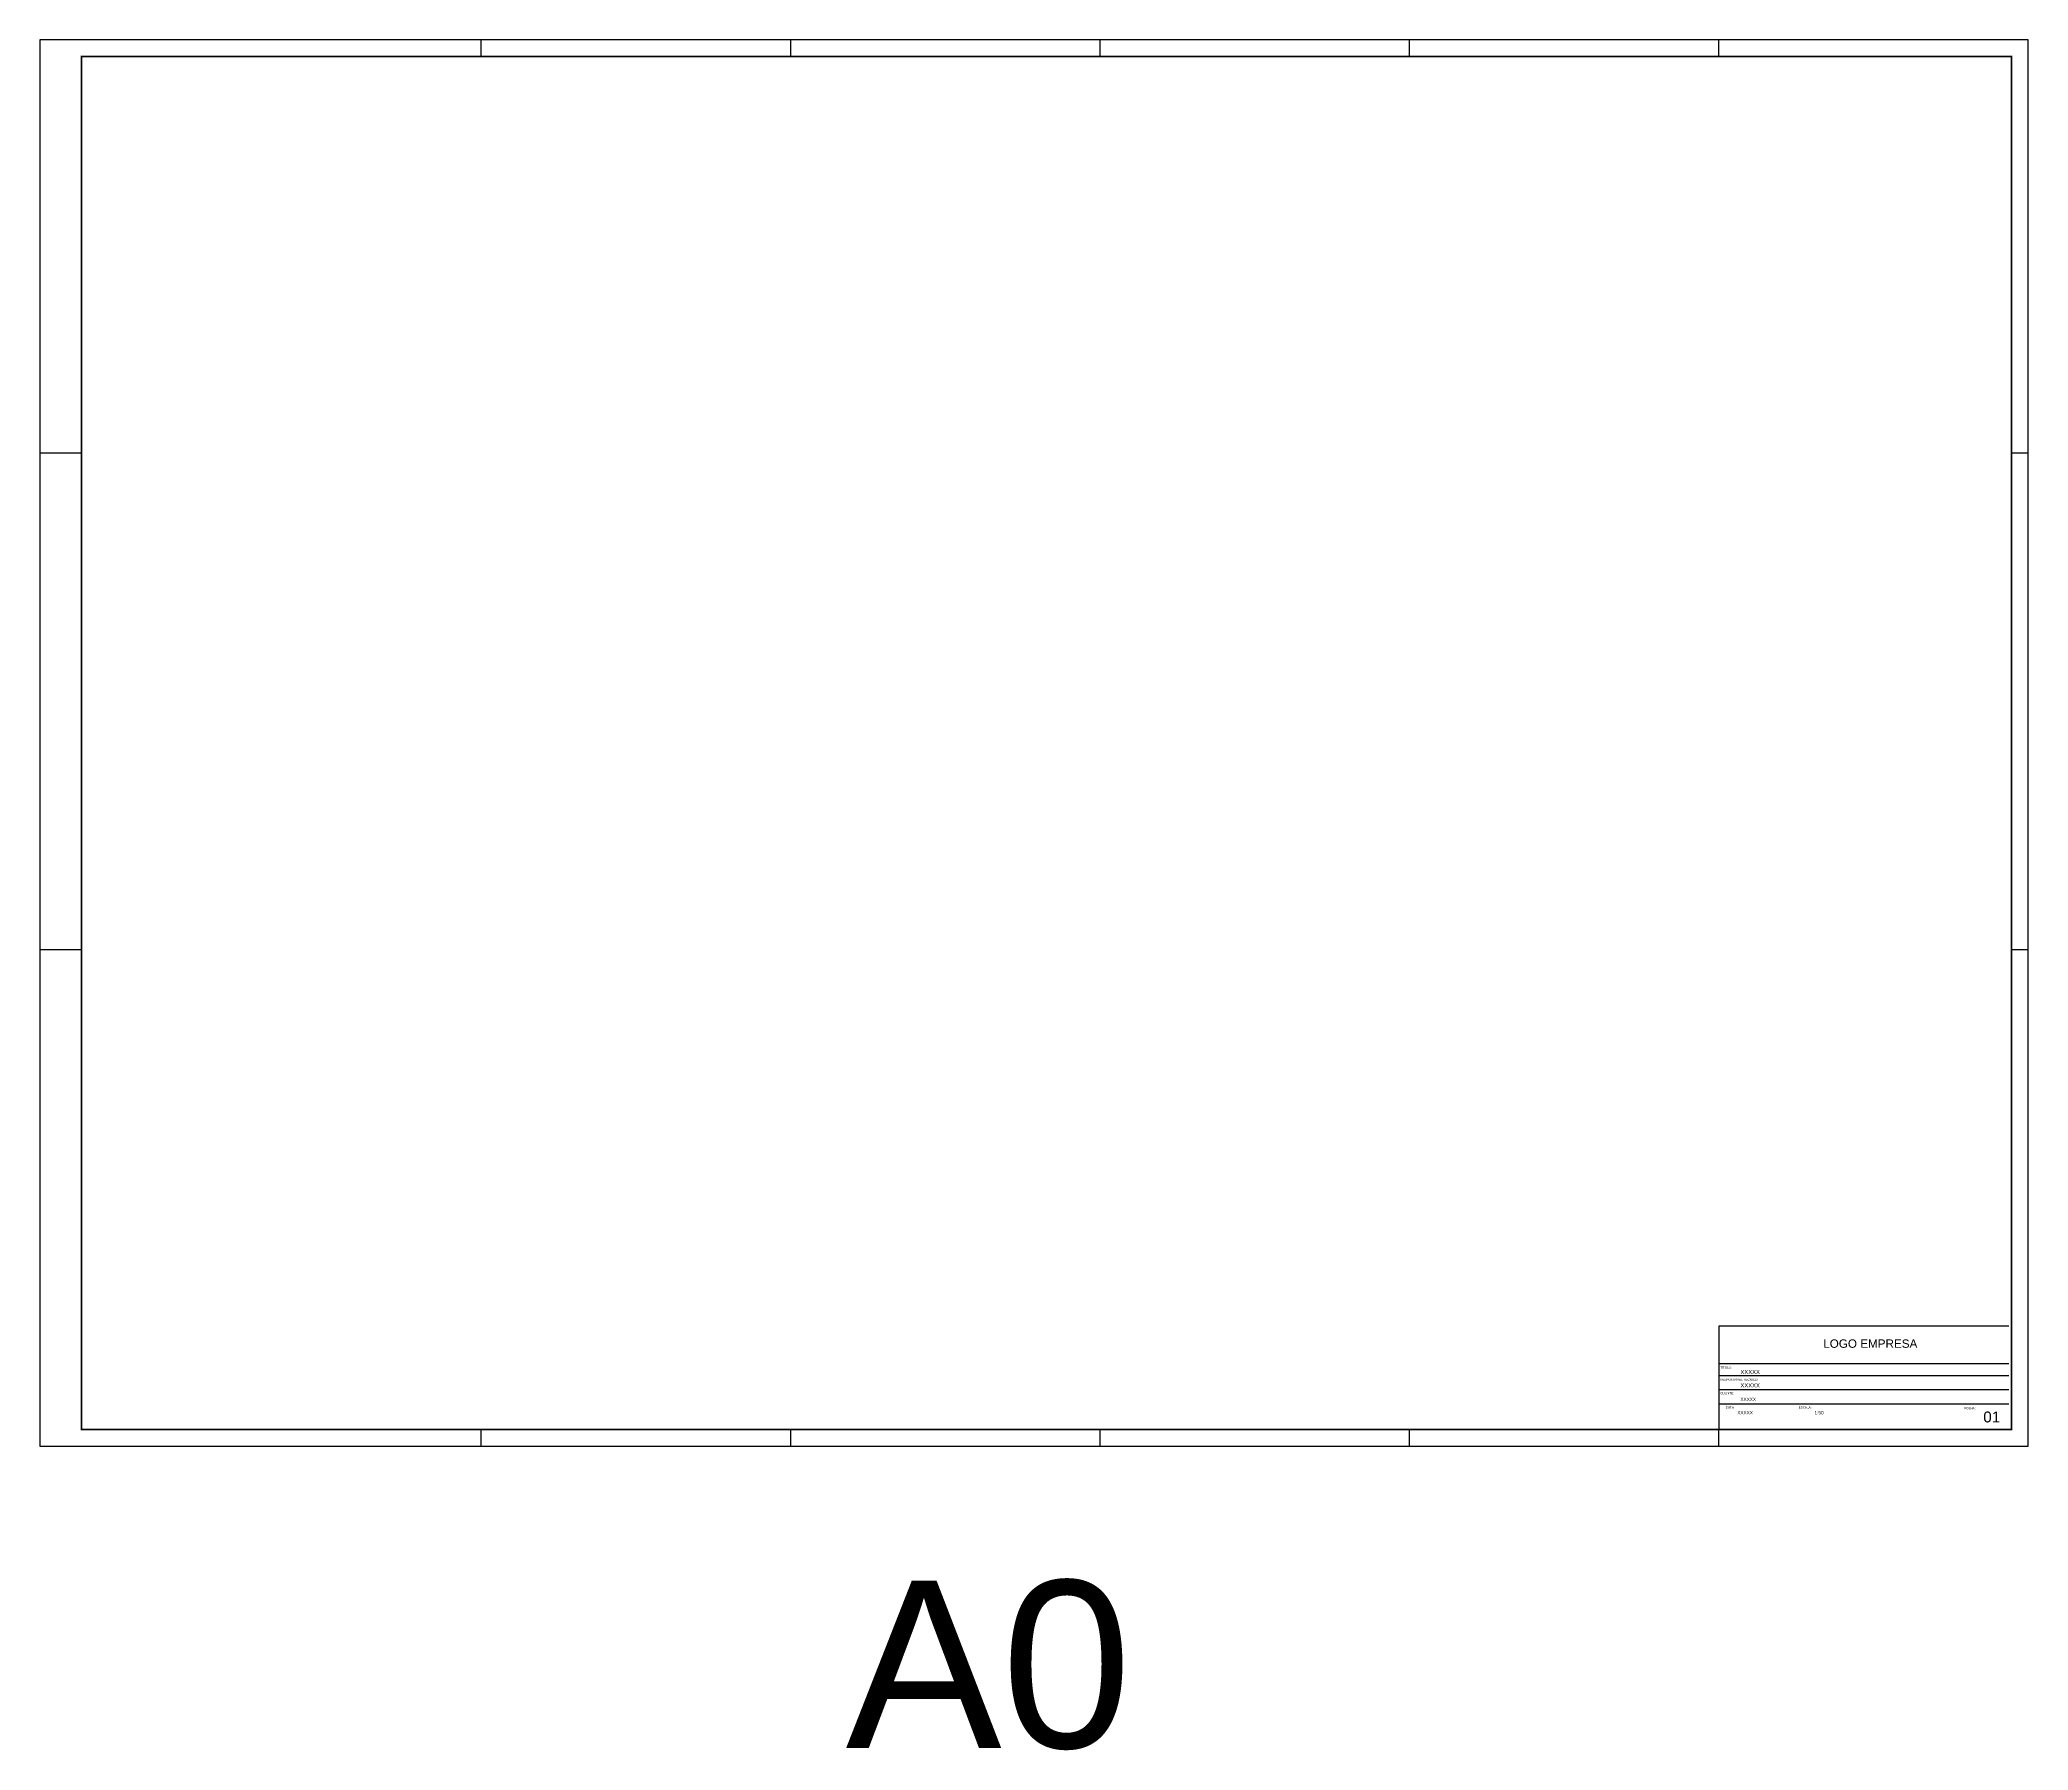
# Model space of a CAD drawing. Header units: millimetres. Extents: x 12832380469 to 12832384453, y 4973163149 to 4973164172.
# Drawn here: x 12832380469 to 12832381658, y 4973163149 to 4973164172 of the extents above; entities that cross this region are included whole.
import ezdxf

# ---------------------------------------------------------------- set-up
doc = ezdxf.new("R2010")
doc.units = ezdxf.units.MM
doc.layers.add('ARQ-FOLHA', color=7, linetype='Continuous')
doc.styles.add('arial', font='arial.ttf')
doc.styles.add('videoaula', font='arial.ttf', dxfattribs={"height": 20})

# ---------------------------------------------------------------- blocks, each defined once
blk = doc.blocks.new('FOLHA A0')
at = {"layer": 'ARQ-FOLHA'}
for p, q in [((1189, 0), (0, 0)), ((0, 0), (0, -841)), ((264, -10), (264, 0)), ((449, -10), (449, 0)), ((634, -10), (634, 0)), ((819, -10), (819, 0)), ((1004, -10), (1004, 0)), ((1189, -841), (1189, 0)), ((0, -247), (25, -247)), ((1179, -247), (1189, -247)), ((0, -544), (25, -544)), ((1179, -544), (1189, -544)), ((264, -841), (264, -831)), ((449, -841), (449, -831)), ((634, -841), (634, -831)), ((819, -841), (819, -831)), ((1004, -841), (1004, -831))]:
    blk.add_line(p, q, dxfattribs=at)
at = {"layer": 'ARQ-FOLHA', "const_width": 1}
blk.add_lwpolyline([(1179, -10), (25, -10), (25, -831), (1179, -831), (1179, -10)], dxfattribs=at)
at = {"layer": 'ARQ-FOLHA'}
blk.add_lwpolyline([(0, -841), (1189, -841)], dxfattribs=at)

msp = doc.modelspace()

# ---------------------------------------------------------------- linework, layer by layer
at = {"layer": 'ARQ-FOLHA'}
for p, q in [((12832381646.98657, 4973163402.887199), (12832381473.48657, 4973163402.887199)), ((12832381473.48657, 4973163402.887199), (12832381473.48657, 4973163341.088685)), ((12832381646.98657, 4973163380.399928), (12832381473.48657, 4973163380.399928)), ((12832381473.48657, 4973163374.252404), (12832381473.48657, 4973163374.252404)), ((12832381646.98657, 4973163373.199927), (12832381473.48657, 4973163373.199927)), ((12832381473.48657, 4973163364.802404), (12832381473.48657, 4973163364.802404)), ((12832381646.98657, 4973163364.749928), (12832381473.48657, 4973163364.749928)), ((12832381646.98657, 4973163356.299928), (12832381473.48657, 4973163356.299928))]:
    msp.add_line(p, q, dxfattribs=at)

# ---------------------------------------------------------------- block references
msp.add_blockref('FOLHA A0', (12832380469.48657, 4973164172.088685), dxfattribs=at)

# ---------------------------------------------------------------- texts
at = {"insert": (12832380951.439819, 4973163250.77493), "char_height": 100, "attachment_point": 1, "style": 'videoaula'}
msp.add_mtext_dynamic_manual_height_columns('A0', width=276.50874329, gutter_width=100, heights=[0], dxfattribs=at)
at = {"layer": 'ARQ-FOLHA', "style": 'arial'}
for s, height, p in [('LOGO EMPRESA', 5, (12832381535.903561, 4973163389.982185)), ('TÍTULO:', 1.3, (12832381474.319429, 4973163377.499946)), ('RESPONSÁVEL TÉCNICO:', 1.3, (12832381474.319429, 4973163370.299946)), ('XXXXX', 2.5, (12832381486.396709, 4973163374.285064)), ('CLIENTE:', 1.3, (12832381474.319429, 4973163362.212437)), ('XXXXX', 2, (12832381486.396709, 4973163358.157379)), ('XXXXX', 2.5, (12832381486.396709, 4973163366.244888)), ('DATA:', 1.3, (12832381477.659321, 4973163353.670932)), ('XXXXX', 2, (12832381484.526621, 4973163350.217516)), ('ESCALA:', 1.3, (12832381521.21793, 4973163353.670932)), ('1:50', 2, (12832381530.708651, 4973163350.217516)), ('FOLHA:', 1.3, (12832381620.4081, 4973163353.217598))]:
    msp.add_text(s, height=height, dxfattribs=at).set_placement(p)
msp.add_attdef('01', (12832381631.62426, 4973163345.373716), '01', height=6.5, dxfattribs=at)

doc.saveas('drawing.dxf')
